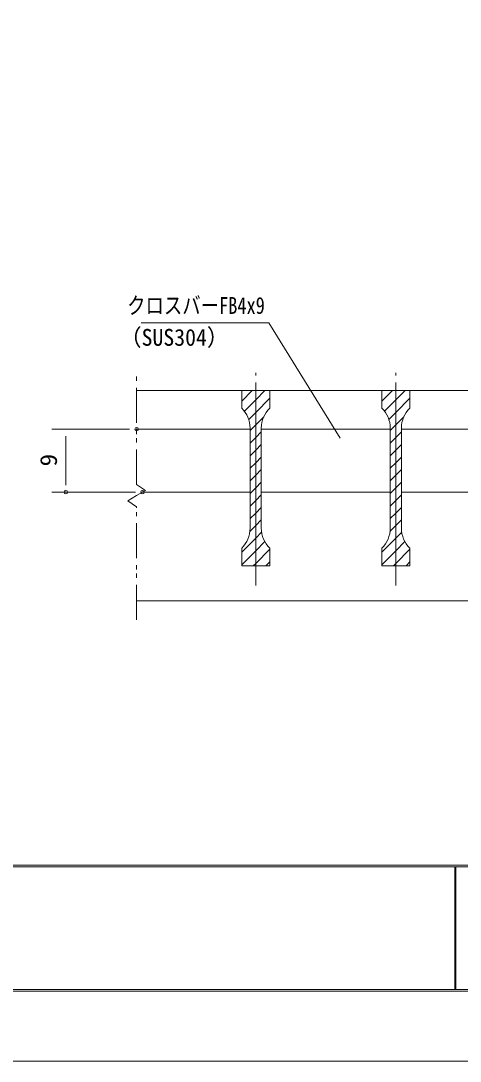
# Model space of a CAD drawing. Units: millimetres, scale not verified. Extents: x -1050 to 1050, y -742 to 742.
# Drawn here: x -469 to -156, y -742 to 0 of the extents above; entities that cross this region are included whole.
import ezdxf
from ezdxf.enums import TextEntityAlignment as Align

# ---------------------------------------------------------------- set-up
doc = ezdxf.new("R2010")
doc.units = ezdxf.units.MM
doc.header["$LTSCALE"] = 5
doc.header["$PDMODE"] = 32
doc.header["$PDSIZE"] = 2.5
doc.linetypes.add('CHAIN1', pattern=[8, 5, -1, 1, -1])
doc.linetypes.add('DOUBLE_CHAIN1', pattern=[8.8, 5, -1, 0.6, -0.6, 0.6, -1])
for name, color, linetype, lineweight in [('0-0_7-図\u3000枠', 4, 'Continuous', 9), ('0-1_寸法注釈', 2, 'Continuous', 9), ('0-2_蓋', 5, 'Continuous', 9), ('0-4_DEFPOINTS', 134, 'Continuous', 9), ('0-5_中心線', 6, 'CHAIN1', 9), ('0-7_想像線', 134, 'DOUBLE_CHAIN1', 9), ('0-8_ハッチング', 4, 'Continuous', 9)]:
    doc.layers.add(name, color=color, linetype=linetype, lineweight=lineweight)
doc.styles.add('ＭＳ ゴシック', font='')
doc.styles.get('ＭＳ ゴシック').set_extended_font_data('MS Gothic')

msp = doc.modelspace()

# ---------------------------------------------------------------- linework, layer by layer
at = {"layer": '0-0_7-図\u3000枠'}
for p, q in [((998.75, -602.5), (-973.75, -602.5)), ((998.75, -603.75), (-973.75, -603.75)), ((-159.5, -691.25), (-159.5, -603.75)), ((-158.75, -691.25), (-158.75, -603.75)), ((1000, -692.5), (-975, -692.5)), ((998.75, -691.25), (-973.75, -691.25))]:
    msp.add_line(p, q, dxfattribs=at)
at = {"layer": '0-1_寸法注釈'}
for p, q in [((-391.5, -291.384), (-447.039, -291.384)), ((-437.039, -296.384), (-437.039, -331.384)), ((-387.289, -336.384), (-447.039, -336.384))]:
    msp.add_line(p, q, dxfattribs=at)
msp.add_lwpolyline([(-383.238, -215.46), (-292.065, -215.46), (-241.261, -297.777)], dxfattribs=at)
at = {"layer": '0-2_蓋'}
for p, q in [((-386.5, -263.884), (383.5, -263.884)), ((-291.5, -263.884), (-311.5, -263.884)), ((-311.5, -276.384), (-311.5, -263.884)), ((-291.5, -276.384), (-291.5, -263.884)), ((-191.5, -263.884), (-211.5, -263.884)), ((-211.5, -276.384), (-211.5, -263.884)), ((-191.5, -276.384), (-191.5, -263.884)), ((-386.5, -291.384), (-305.5, -291.384)), ((-305.5, -290.666), (-305.5, -362.101)), ((-297.5, -290.666), (-297.5, -362.101)), ((-297.5, -291.384), (-205.5, -291.384)), ((-205.5, -290.666), (-205.5, -362.101)), ((-197.5, -290.666), (-197.5, -362.101)), ((-197.5, -291.384), (-105.5, -291.384)), ((-382.289, -336.384), (-305.5, -336.384)), ((-297.5, -336.384), (-205.5, -336.384)), ((-197.5, -336.384), (-105.5, -336.384)), ((-311.5, -376.384), (-311.5, -388.884)), ((-291.5, -376.384), (-291.5, -388.884)), ((-211.5, -376.384), (-211.5, -388.884)), ((-191.5, -376.384), (-191.5, -388.884)), ((-311.5, -388.884), (-291.5, -388.884)), ((-211.5, -388.884), (-191.5, -388.884)), ((-386.5, -413.884), (383.5, -413.884))]:
    msp.add_line(p, q, dxfattribs=at)
for centre, start, end in [((-325.5, -290.666), 0, 45.573), ((-277.5, -290.666), 134.427, 180), ((-225.5, -290.666), 0, 45.573), ((-177.5, -290.666), 134.427, 180), ((-325.5, -362.101), 314.427, 0), ((-277.5, -362.101), 180, 225.573), ((-225.5, -362.101), 314.427, 0), ((-177.5, -362.101), 180, 225.573)]:
    msp.add_arc(centre, 20, start, end, dxfattribs=at)
at = {"layer": '0-4_DEFPOINTS'}
msp.add_lwpolyline([(-1050, -742.5), (-1050, 742.5), (1050, 742.5), (1050, -742.5)], close=True, dxfattribs=at)
for p in [(-386.5, -291.384), (-437.039, -336.384), (-382.289, -336.384)]:
    msp.add_point(p, dxfattribs=at)
at = {"layer": '0-5_中心線'}
for p, q in [((-301.5, -403.111), (-301.5, -251.182)), ((-201.5, -403.111), (-201.5, -251.182))]:
    msp.add_line(p, q, dxfattribs=at)
at = {"layer": '0-7_想像線'}
for p, q in [((-386.5, -330.935), (-386.5, -251.384)), ((-386.5, -427.562), (-386.5, -346.833))]:
    msp.add_line(p, q, dxfattribs=at)
for points in [[(-386.5, -330.935), (-380.207, -335.147), (-386.5, -338.884)], [(-386.5, -346.833), (-392.793, -342.62), (-386.5, -338.884)]]:
    msp.add_lwpolyline(points, dxfattribs=at)
at = {"layer": '0-8_ハッチング'}
for p, q in [((-311.5, -263.884), (-311.5, -276.384)), ((-311.5, -271.466), (-303.918, -263.884)), ((-211.5, -263.884), (-211.5, -276.384)), ((-211.5, -271.466), (-203.918, -263.884)), ((-305.5, -290.666), (-305.5, -362.101)), ((-301.5, -297.387), (-297.5, -293.387)), ((-297.5, -362.101), (-297.5, -290.666)), ((-205.5, -290.666), (-205.5, -362.101)), ((-201.5, -297.387), (-197.5, -293.387)), ((-197.5, -362.101), (-197.5, -290.666)), ((-305.5, -301.387), (-301.5, -297.387)), ((-301.5, -306.367), (-297.5, -302.367)), ((-205.5, -301.387), (-201.5, -297.387)), ((-201.5, -306.367), (-197.5, -302.367)), ((-305.5, -310.367), (-301.5, -306.367)), ((-301.5, -315.347), (-297.5, -311.347)), ((-205.5, -310.367), (-201.5, -306.367)), ((-201.5, -315.347), (-197.5, -311.347)), ((-305.5, -319.347), (-301.5, -315.347)), ((-205.5, -319.347), (-201.5, -315.347)), ((-305.5, -328.328), (-301.5, -324.328)), ((-301.5, -324.328), (-297.5, -320.328)), ((-205.5, -328.328), (-201.5, -324.328)), ((-201.5, -324.328), (-197.5, -320.328)), ((-305.5, -337.308), (-301.5, -333.308)), ((-301.5, -333.308), (-297.5, -329.308)), ((-205.5, -337.308), (-201.5, -333.308)), ((-201.5, -333.308), (-197.5, -329.308)), ((-301.5, -342.288), (-297.5, -338.288)), ((-201.5, -342.288), (-197.5, -338.288)), ((-305.5, -346.288), (-301.5, -342.288)), ((-301.5, -351.268), (-297.5, -347.268)), ((-205.5, -346.288), (-201.5, -342.288)), ((-201.5, -351.268), (-197.5, -347.268)), ((-305.5, -355.268), (-301.5, -351.268)), ((-205.5, -355.268), (-201.5, -351.268)), ((-294.214, -388.884), (-291.5, -386.17)), ((-194.214, -388.884), (-191.5, -386.17))]:
    msp.add_line(p, q, dxfattribs=at)
for points in [[(-311.5, -376.384), (-311.5, -388.884), (-301.5, -388.884), (-301.5, -263.884), (-311.5, -263.884)], [(-309.61, -278.556), (-301.5, -270.446), (-294.938, -263.884)], [(-301.5, -263.884), (-301.5, -388.884), (-291.5, -388.884), (-291.5, -376.384)], [(-291.5, -276.384), (-291.5, -263.884), (-301.5, -263.884)], [(-211.5, -376.384), (-211.5, -388.884), (-201.5, -388.884), (-201.5, -263.884), (-211.5, -263.884)], [(-209.61, -278.556), (-201.5, -270.446), (-194.938, -263.884)], [(-201.5, -263.884), (-201.5, -388.884), (-191.5, -388.884), (-191.5, -376.384)], [(-191.5, -276.384), (-191.5, -263.884), (-201.5, -263.884)], [(-306.5, -284.426), (-301.5, -279.426), (-291.5, -269.426)], [(-206.5, -284.426), (-201.5, -279.426), (-191.5, -269.426)], [(-305.5, -292.407), (-301.5, -288.407), (-295.767, -282.673)], [(-205.5, -292.407), (-201.5, -288.407), (-195.767, -282.673)], [(-305.686, -364.435), (-301.5, -360.249), (-297.5, -356.249)], [(-205.686, -364.435), (-201.5, -360.249), (-197.5, -356.249)], [(-311.5, -379.229), (-301.5, -369.229), (-297.269, -364.998)], [(-211.5, -379.229), (-201.5, -369.229), (-197.269, -364.998)], [(-311.5, -388.209), (-301.5, -378.209), (-295.002, -371.711)], [(-303.194, -388.884), (-301.5, -387.189), (-291.5, -377.189)], [(-211.5, -388.209), (-201.5, -378.209), (-195.002, -371.711)], [(-203.194, -388.884), (-201.5, -387.189), (-191.5, -377.189)]]:
    msp.add_lwpolyline(points, dxfattribs=at)
for centre, start, end in [((-325.5, -290.666), 0, 45.573), ((-277.5, -290.666), 134.427, 180), ((-225.5, -290.666), 0, 45.573), ((-177.5, -290.666), 134.427, 180), ((-325.5, -362.101), 314.427, 0), ((-277.5, -362.101), 180, 225.573), ((-225.5, -362.101), 314.427, 0), ((-177.5, -362.101), 180, 225.573)]:
    msp.add_arc(centre, 20, start, end, dxfattribs=at)

# ---------------------------------------------------------------- texts
at = {"layer": '0-1_寸法注釈', "color": 7, "style": 'ＭＳ ゴシック'}
for s, width, p in [('クロスバーFB4x9', 0.8, (-393.258, -212.773)), ('（SUS304）', 0.95, (-398.517, -235.532))]:
    msp.add_text(s, height=12.02, dxfattribs=dict(at, width=width)).set_placement(p, align=Align.BOTTOM_LEFT)
at = {"layer": '0-1_寸法注釈', "color": 7, "style": 'ＭＳ ゴシック', "width": 1.1}
msp.add_text('9', height=12.02, rotation=90, dxfattribs=at).set_placement((-439.726, -318.032), align=Align.BOTTOM_LEFT)

doc.saveas('drawing.dxf')
